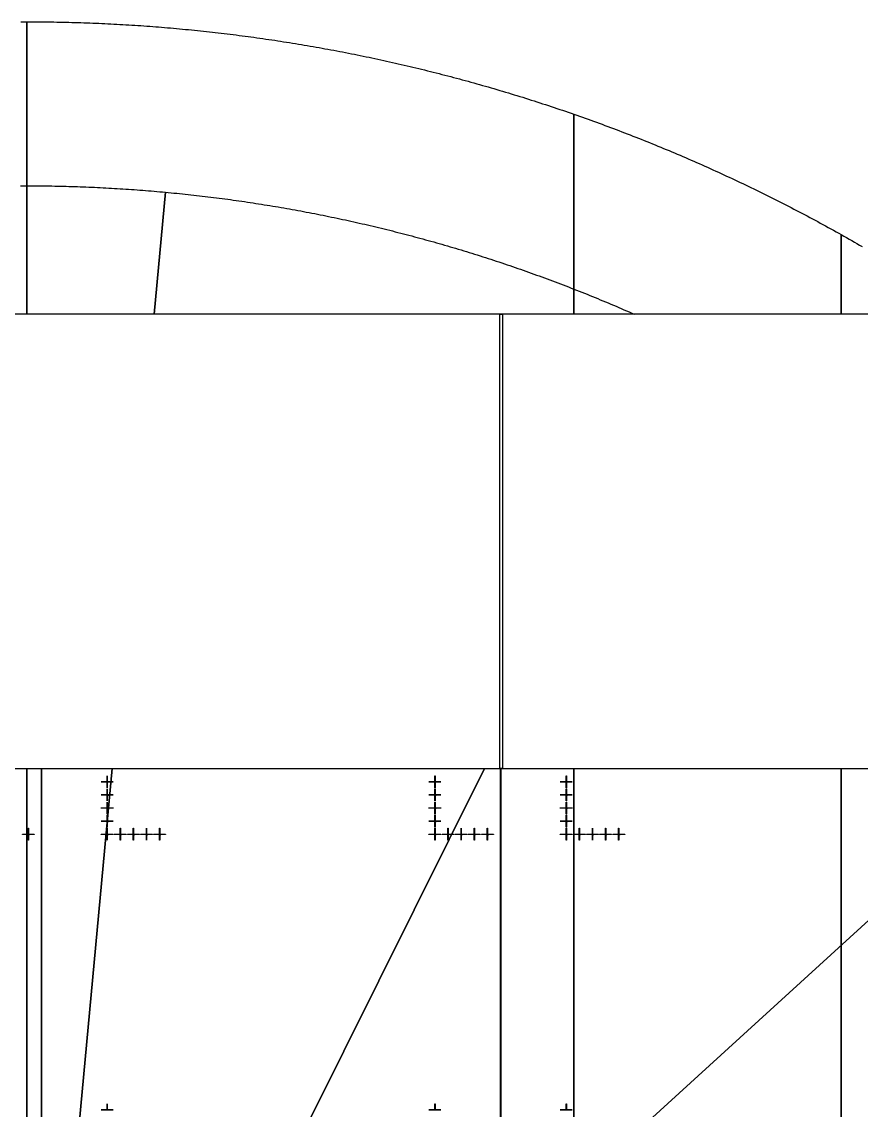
# Model space of a CAD drawing. Extents: x -25400 to 25400, y -24113 to 25400.
# Drawn here: x -80 to 12726, y 8810 to 25400 of the extents above; entities that cross this region are included whole.
import ezdxf

# ---------------------------------------------------------------- set-up
doc = ezdxf.new("R2010")
doc.units = 0
for name, color, linetype in [('L0D0', 2, 'CONTINUOUS'), ('L1D0', 3, 'CONTINUOUS'), ('L3D0', 4, 'CONTINUOUS')]:
    doc.layers.add(name, color=color, linetype=linetype)

msp = doc.modelspace()

# ---------------------------------------------------------------- linework, layer by layer
at = {"layer": 'L0D0'}
for points in [[(-91.405, 25399.836), (-45.702, 25399.959), (0, 25400), (0, 20943), (-8299.673, 20943)], [(-97.659, 22899.792), (-54.255, 22899.936), (-10.851, 22899.997), (32.553, 22899.977), (75.957, 22899.874), (119.361, 22899.689), (162.764, 22899.422), (206.167, 22899.072), (249.569, 22898.64), (292.97, 22898.126), (336.371, 22897.529), (379.769, 22896.851), (423.167, 22896.09), (466.563, 22895.247), (509.957, 22894.321), (553.35, 22893.314), (596.74, 22892.224), (640.129, 22891.051), (683.515, 22889.797), (726.898, 22888.46), (770.279, 22887.042), (813.658, 22885.54), (857.033, 22883.957), (900.405, 22882.292), (943.774, 22880.544), (987.14, 22878.714), (1030.502, 22876.802), (1073.86, 22874.808), (1117.215, 22872.731), (1160.565, 22870.573), (1203.911, 22868.332), (1247.253, 22866.009), (1290.591, 22863.604), (1333.924, 22861.116), (1377.252, 22858.547), (1420.575, 22855.896), (1463.893, 22853.162), (1507.206, 22850.346), (1550.513, 22847.449), (1593.815, 22844.469), (1637.111, 22841.407), (1680.401, 22838.263), (1723.685, 22835.037), (1766.963, 22831.729), (1810.235, 22828.339), (1853.5, 22824.867), (1896.759, 22821.313), (1940.01, 22817.676), (1983.255, 22813.958), (2026.492, 22810.158), (2069.723, 22806.277), (2112.945, 22802.313), (1940.654, 20943), (-5958.797, 20943)], [(14229.5, 20943), (12421.944, 20943), (12421.944, 22155.255), (12461.788, 22132.868), (12501.591, 22110.41), (12541.355, 22087.88), (12581.077, 22065.278), (12620.759, 22042.605), (12660.4, 22019.861), (12700, 21997.045), (12739.559, 21974.158)], [(14229.5, 12971.903), (0, 0), (6980.558, 14018.85), (7213, 14018.85), (7213, 14016), (14229.5, 14016)], [(8342.854, -23990.765), (8342.854, 14016), (12421.944, 14016), (12421.944, -22155.255)], [(12421.944, -22155.255), (12421.944, 14016), (14229.5, 14016)]]:
    msp.add_lwpolyline(points, dxfattribs=at)
for points in [[(0, 20943), (0, 25400), (45.702, 25399.959), (91.405, 25399.836), (137.107, 25399.63), (182.808, 25399.342), (228.509, 25398.972), (274.209, 25398.52), (319.909, 25397.985), (365.607, 25397.369), (411.304, 25396.67), (457, 25395.888), (502.694, 25395.025), (548.387, 25394.079), (594.077, 25393.052), (639.766, 25391.942), (685.453, 25390.749), (731.138, 25389.475), (776.82, 25388.118), (822.5, 25386.679), (868.177, 25385.158), (913.851, 25383.555), (959.523, 25381.87), (1005.191, 25380.102), (1050.856, 25378.253), (1096.518, 25376.321), (1142.176, 25374.307), (1187.83, 25372.21), (1233.48, 25370.032), (1279.127, 25367.772), (1324.769, 25365.429), (1370.407, 25363.004), (1416.041, 25360.497), (1461.67, 25357.908), (1507.294, 25355.237), (1552.914, 25352.484), (1598.528, 25349.649), (1644.137, 25346.732), (1689.741, 25343.732), (1735.34, 25340.651), (1780.933, 25337.488), (1826.52, 25334.242), (1872.101, 25330.915), (1917.676, 25327.505), (1963.245, 25324.014), (2008.807, 25320.44), (2054.363, 25316.785), (2099.913, 25313.047), (2145.455, 25309.228), (2190.991, 25305.327), (2236.519, 25301.343), (2282.041, 25297.278), (2327.554, 25293.131), (2373.061, 25288.902), (2418.559, 25284.592), (2464.05, 25280.199), (2509.533, 25275.724), (2555.008, 25271.168), (2600.474, 25266.53), (2645.932, 25261.81), (2691.382, 25257.008), (2736.823, 25252.125), (2782.255, 25247.159), (2827.677, 25242.112), (2873.091, 25236.984), (2918.496, 25231.773), (2963.891, 25226.481), (3009.276, 25221.107), (3054.652, 25215.652), (3100.017, 25210.115), (3145.373, 25204.496), (3190.719, 25198.796), (3236.054, 25193.014), (3281.379, 25187.151), (3326.693, 25181.206), (3371.996, 25175.179), (3417.289, 25169.071), (3462.57, 25162.882), (3507.84, 25156.611), (3553.099, 25150.258), (3598.346, 25143.824), (3643.582, 25137.309), (3688.806, 25130.713), (3734.018, 25124.035), (3779.217, 25117.275), (3824.405, 25110.435), (3869.58, 25103.513), (3914.743, 25096.509), (3959.893, 25089.425), (4005.03, 25082.259), (4050.154, 25075.012), (4095.265, 25067.684), (4140.363, 25060.275), (4185.448, 25052.785), (4230.519, 25045.213), (4275.576, 25037.561), (4320.619, 25029.827), (4365.648, 25022.013), (4410.664, 25014.117), (4455.665, 25006.14), (4500.651, 24998.083), (4545.623, 24989.944), (4590.58, 24981.725), (4635.523, 24973.424), (4680.45, 24965.043), (4725.362, 24956.581), (4770.259, 24948.039), (4815.141, 24939.415), (4860.007, 24930.711), (4904.857, 24921.926), (4949.691, 24913.06), (4994.509, 24904.114), (5039.311, 24895.087), (5084.097, 24885.979), (5128.866, 24876.791), (5173.619, 24867.522), (5218.355, 24858.173), (5263.074, 24848.743), (5307.776, 24839.233), (5352.461, 24829.643), (5397.128, 24819.972), (5441.778, 24810.221), (5486.411, 24800.389), (5531.026, 24790.477), (5575.622, 24780.485), (5620.201, 24770.413), (5664.761, 24760.26), (5709.304, 24750.027), (5753.827, 24739.714), (5798.332, 24729.322), (5842.819, 24718.849), (5887.286, 24708.295), (5931.734, 24697.662), (5976.163, 24686.949), (6020.573, 24676.157), (6064.963, 24665.284), (6109.334, 24654.331), (6153.685, 24643.299), (6198.016, 24632.186), (6242.326, 24620.994), (6286.617, 24609.723), (6330.887, 24598.371), (6375.137, 24586.94), (6419.366, 24575.43), (6463.575, 24563.839), (6507.762, 24552.17), (6551.929, 24540.42), (6596.074, 24528.592), (6640.197, 24516.684), (6684.3, 24504.696), (6728.38, 24492.629), (6772.439, 24480.483), (6816.476, 24468.258), (6860.491, 24455.953), (6904.484, 24443.57), (6948.454, 24431.107), (6992.402, 24418.565), (7036.327, 24405.944), (7080.23, 24393.244), (7124.109, 24380.465), (7167.965, 24367.607), (7211.799, 24354.67), (7255.609, 24341.655), (7299.395, 24328.56), (7343.158, 24315.387), (7386.897, 24302.135), (7430.612, 24288.804), (7474.303, 24275.395), (7517.97, 24261.907), (7561.612, 24248.341), (7605.23, 24234.696), (7648.823, 24220.972), (7692.392, 24207.171), (7735.936, 24193.29), (7779.454, 24179.332), (7822.948, 24165.295), (7866.416, 24151.18), (7909.859, 24136.987), (7953.276, 24122.716), (7996.667, 24108.366), (8040.032, 24093.939), (8083.372, 24079.433), (8126.685, 24064.85), (8169.972, 24050.188), (8213.232, 24035.449), (8256.466, 24020.632), (8299.673, 24005.737), (8342.854, 23990.765), (8342.854, 20943)], [(8342.854, 20943), (8342.854, 23990.765), (8386.007, 23975.715), (8429.133, 23960.587), (8472.232, 23945.381), (8515.303, 23930.098), (8558.347, 23914.738), (8601.363, 23899.3), (8644.351, 23883.785), (8687.312, 23868.193), (8730.244, 23852.523), (8773.148, 23836.776), (8816.023, 23820.952), (8858.87, 23805.05), (8901.688, 23789.072), (8944.478, 23773.017), (8987.238, 23756.884), (9029.97, 23740.675), (9072.672, 23724.389), (9115.345, 23708.026), (9157.988, 23691.586), (9200.602, 23675.07), (9243.185, 23658.477), (9285.739, 23641.807), (9328.263, 23625.061), (9370.757, 23608.238), (9413.22, 23591.339), (9455.653, 23574.364), (9498.055, 23557.312), (9540.427, 23540.184), (9582.767, 23522.98), (9625.077, 23505.699), (9667.355, 23488.343), (9709.602, 23470.91), (9751.818, 23453.402), (9794.002, 23435.817), (9836.154, 23418.157), (9878.275, 23400.421), (9920.364, 23382.609), (9962.42, 23364.721), (10004.444, 23346.758), (10046.436, 23328.719), (10088.395, 23310.604), (10130.322, 23292.415), (10172.216, 23274.149), (10214.077, 23255.809), (10255.904, 23237.393), (10297.699, 23218.902), (10339.46, 23200.335), (10381.188, 23181.694), (10422.882, 23162.977), (10464.543, 23144.186), (10506.169, 23125.32), (10547.762, 23106.378), (10589.32, 23087.362), (10630.844, 23068.271), (10672.334, 23049.106), (10713.789, 23029.866), (10755.21, 23010.551), (10796.595, 22991.162), (10837.946, 22971.698), (10879.262, 22952.16), (10920.542, 22932.548), (10961.787, 22912.862), (11002.997, 22893.101), (11044.171, 22873.266), (11085.309, 22853.357), (11126.411, 22833.374), (11167.477, 22813.317), (11208.507, 22793.187), (11249.501, 22772.982), (11290.459, 22752.704), (11331.379, 22732.352), (11372.264, 22711.927), (11413.111, 22691.428), (11453.921, 22670.855), (11494.695, 22650.21), (11535.431, 22629.491), (11576.129, 22608.698), (11616.791, 22587.832), (11657.414, 22566.894), (11698, 22545.882), (11738.548, 22524.797), (11779.058, 22503.639), (11819.53, 22482.409), (11859.964, 22461.105), (11900.359, 22439.729), (11940.716, 22418.281), (11981.034, 22396.759), (12021.313, 22375.166), (12061.553, 22353.499), (12101.755, 22331.761), (12141.917, 22309.95), (12182.04, 22288.067), (12222.123, 22266.111), (12262.167, 22244.084), (12302.171, 22221.984), (12342.135, 22199.813), (12382.059, 22177.57), (12421.944, 22155.255), (12421.944, 20943)], [(1940.654, 20943), (2112.945, 22802.313), (2156.161, 22798.267), (2199.368, 22794.139), (2242.568, 22789.93), (2285.759, 22785.638), (2328.943, 22781.265), (2372.118, 22776.81), (2415.284, 22772.273), (2458.442, 22767.654), (2501.591, 22762.953), (2544.731, 22758.171), (2587.861, 22753.307), (2630.983, 22748.361), (2674.095, 22743.333), (2717.197, 22738.224), (2760.29, 22733.033), (2803.373, 22727.761), (2846.445, 22722.406), (2889.508, 22716.97), (2932.56, 22711.453), (2975.602, 22705.854), (3018.632, 22700.173), (3061.652, 22694.411), (3104.661, 22688.567), (3147.659, 22682.642), (3190.646, 22676.635), (3233.621, 22670.547), (3276.584, 22664.377), (3319.536, 22658.126), (3362.476, 22651.794), (3405.404, 22645.38), (3448.319, 22638.885), (3491.222, 22632.308), (3534.113, 22625.65), (3576.99, 22618.911), (3619.855, 22612.091), (3662.707, 22605.189), (3705.546, 22598.206), (3748.372, 22591.142), (3791.184, 22583.997), (3833.982, 22576.771), (3876.767, 22569.463), (3919.538, 22562.075), (3962.294, 22554.605), (4005.037, 22547.055), (4047.765, 22539.423), (4090.478, 22531.711), (4133.177, 22523.917), (4175.861, 22516.043), (4218.53, 22508.088), (4261.184, 22500.051), (4303.822, 22491.934), (4346.445, 22483.737), (4389.052, 22475.458), (4431.644, 22467.099), (4474.22, 22458.659), (4516.779, 22450.138), (4559.323, 22441.537), (4601.85, 22432.855), (4644.36, 22424.092), (4686.854, 22415.249), (4729.331, 22406.326), (4771.791, 22397.321), (4814.234, 22388.237), (4856.66, 22379.072), (4899.068, 22369.826), (4941.458, 22360.501), (4983.831, 22351.095), (5026.186, 22341.608), (5068.522, 22332.042), (5110.841, 22322.395), (5153.141, 22312.668), (5195.423, 22302.86), (5237.686, 22292.973), (5279.93, 22283.006), (5322.156, 22272.958), (5364.362, 22262.831), (5406.549, 22252.623), (5448.716, 22242.336), (5490.864, 22231.968), (5532.992, 22221.521), (5575.1, 22210.994), (5617.188, 22200.387), (5659.257, 22189.701), (5701.304, 22178.934), (5743.332, 22168.088), (5785.338, 22157.163), (5827.324, 22146.158), (5869.289, 22135.073), (5911.233, 22123.909), (5953.155, 22112.665), (5995.056, 22101.342), (6036.936, 22089.939), (6078.794, 22078.457), (6120.63, 22066.896), (6162.444, 22055.255), (6204.236, 22043.535), (6246.006, 22031.736), (6287.753, 22019.858), (6329.478, 22007.901), (6371.18, 21995.865), (6412.859, 21983.749), (6454.515, 21971.555), (6496.148, 21959.282), (6537.757, 21946.93), (6579.343, 21934.499), (6620.906, 21921.989), (6662.444, 21909.401), (6703.959, 21896.733), (6745.45, 21883.988), (6786.916, 21871.163), (6828.358, 21858.26), (6869.775, 21845.278), (6911.168, 21832.218), (6952.536, 21819.08), (6993.879, 21805.863), (7035.197, 21792.568), (7076.489, 21779.194), (7117.756, 21765.742), (7158.998, 21752.213), (7200.214, 21738.604), (7241.404, 21724.918), (7282.568, 21711.154), (7323.705, 21697.312), (7364.817, 21683.392), (7405.902, 21669.394), (7446.96, 21655.318), (7487.992, 21641.164), (7528.997, 21626.932), (7569.974, 21612.623), (7610.925, 21598.237), (7651.848, 21583.772), (7692.744, 21569.23), (7733.612, 21554.611), (7774.452, 21539.914), (7815.264, 21525.14), (7856.049, 21510.288), (7896.805, 21495.359), (7937.532, 21480.353), (7978.232, 21465.27), (8018.902, 21450.11), (8059.544, 21434.872), (8100.156, 21419.558), (8140.74, 21404.167), (8181.294, 21388.698), (8221.819, 21373.153), (8262.315, 21357.532), (8302.781, 21341.833), (8343.217, 21326.058), (8383.623, 21310.206), (8423.998, 21294.277), (8464.344, 21278.272), (8504.659, 21262.191), (8544.944, 21246.033), (8585.198, 21229.799), (8625.421, 21213.489), (8665.613, 21197.102), (8705.774, 21180.64), (8745.904, 21164.101), (8786.002, 21147.486), (8826.069, 21130.795), (8866.104, 21114.029), (8906.107, 21097.186), (8946.078, 21080.268), (8986.017, 21063.274), (9025.924, 21046.204), (9065.798, 21029.059), (9105.64, 21011.838), (9145.449, 20994.541), (9185.225, 20977.169), (9224.968, 20959.722), (9262.865, 20943)], [(7213, 14018.85), (7213, 20943), (7254, 20943), (7254, 14018.85)], [(-7983.296, -24112.788), (-7996.667, -24108.366), (-8040.032, -24093.939), (-8083.372, -24079.433), (-8126.685, -24064.85), (-8169.972, -24050.188), (-8213.232, -24035.449), (-8256.466, -24020.632), (-8299.673, -24005.737), (-8299.673, 14018.85), (0, 14018.85), (0, 0), (-4251.735, -24112.788)], [(0, 0), (-3988.706, 14018.85), (1299.037, 14018.85)], [(4251.735, -24112.788), (0, 0), (0, 14018.85), (7213, 14018.85), (7213, 14016), (8342.854, 14016), (8342.854, -23990.765), (8299.673, -24005.737), (8256.466, -24020.632), (8213.232, -24035.449), (8169.972, -24050.188), (8126.685, -24064.85), (8083.372, -24079.433), (8040.032, -24093.939), (7996.667, -24108.366), (7983.296, -24112.788)], [(0, 0), (1299.037, 14018.85), (6980.558, 14018.85)], [(0, 0), (14229.5, 12971.903), (14229.5, 7078), (18270.424, 7078)]]:
    msp.add_lwpolyline(points, close=True, dxfattribs=at)
at = {"layer": 'L1D0'}
for points in [[(1132.5, 13814.6), (1132.5, 13817.1), (1215.5, 13817.1), (1215.5, 13814.6)], [(1223.3, 13810.85), (1223.3, 13815.65), (1218.5, 13815.65), (1218.5, 13816.05), (1223.3, 13816.05), (1223.3, 13820.85), (1223.7, 13820.85), (1223.7, 13816.05), (1228.5, 13816.05), (1228.5, 13815.65), (1223.7, 13815.65), (1223.7, 13810.85)], [(1222.25, 13823.85), (1222.25, 13906.85), (1224.75, 13906.85), (1224.75, 13823.85)], [(1222.25, 13724.85), (1222.25, 13807.85), (1224.75, 13807.85), (1224.75, 13724.85)], [(1229.5, 13805.294), (1229.5, 13808.85), (1233.944, 13808.85), (1233.944, 13807.961), (1230.389, 13807.961), (1230.389, 13806.183), (1233.056, 13806.183), (1233.056, 13805.294)], [(1229.5, 13802.628), (1229.5, 13803.517), (1233.056, 13803.517), (1233.056, 13802.628)], [(1231.5, 13814.6), (1231.5, 13817.1), (1314.5, 13817.1), (1314.5, 13814.6)], [(1233.056, 13803.517), (1233.056, 13805.294), (1233.944, 13805.294), (1233.944, 13803.517)], [(6132.5, 13814.6), (6132.5, 13817.1), (6215.5, 13817.1), (6215.5, 13814.6)], [(6223.3, 13810.85), (6223.3, 13815.65), (6218.5, 13815.65), (6218.5, 13816.05), (6223.3, 13816.05), (6223.3, 13820.85), (6223.7, 13820.85), (6223.7, 13816.05), (6228.5, 13816.05), (6228.5, 13815.65), (6223.7, 13815.65), (6223.7, 13810.85)], [(6222.25, 13823.85), (6222.25, 13906.85), (6224.75, 13906.85), (6224.75, 13823.85)], [(6222.25, 13724.85), (6222.25, 13807.85), (6224.75, 13807.85), (6224.75, 13724.85)], [(6229.5, 13805.294), (6229.5, 13808.85), (6233.944, 13808.85), (6233.944, 13807.961), (6230.389, 13807.961), (6230.389, 13806.183), (6233.056, 13806.183), (6233.056, 13805.294)], [(6229.5, 13802.628), (6229.5, 13803.517), (6233.056, 13803.517), (6233.056, 13802.628)], [(6231.5, 13814.6), (6231.5, 13817.1), (6314.5, 13817.1), (6314.5, 13814.6)], [(6233.056, 13803.517), (6233.056, 13805.294), (6233.944, 13805.294), (6233.944, 13803.517)], [(8135.5, 13814.6), (8135.5, 13817.1), (8218.5, 13817.1), (8218.5, 13814.6)], [(8226.3, 13810.85), (8226.3, 13815.65), (8221.5, 13815.65), (8221.5, 13816.05), (8226.3, 13816.05), (8226.3, 13820.85), (8226.7, 13820.85), (8226.7, 13816.05), (8231.5, 13816.05), (8231.5, 13815.65), (8226.7, 13815.65), (8226.7, 13810.85)], [(8225.25, 13823.85), (8225.25, 13906.85), (8227.75, 13906.85), (8227.75, 13823.85)], [(8225.25, 13724.85), (8225.25, 13807.85), (8227.75, 13807.85), (8227.75, 13724.85)], [(8232.5, 13805.294), (8232.5, 13808.85), (8236.944, 13808.85), (8236.944, 13807.961), (8233.389, 13807.961), (8233.389, 13806.183), (8236.056, 13806.183), (8236.056, 13805.294)], [(8232.5, 13802.628), (8232.5, 13803.517), (8236.056, 13803.517), (8236.056, 13802.628)], [(8234.5, 13814.6), (8234.5, 13817.1), (8317.5, 13817.1), (8317.5, 13814.6)], [(8236.056, 13803.517), (8236.056, 13805.294), (8236.944, 13805.294), (8236.944, 13803.517)], [(1132.5, 13614.6), (1132.5, 13617.1), (1215.5, 13617.1), (1215.5, 13614.6)], [(1223.3, 13610.85), (1223.3, 13615.65), (1218.5, 13615.65), (1218.5, 13616.05), (1223.3, 13616.05), (1223.3, 13620.85), (1223.7, 13620.85), (1223.7, 13616.05), (1228.5, 13616.05), (1228.5, 13615.65), (1223.7, 13615.65), (1223.7, 13610.85)], [(1222.25, 13623.85), (1222.25, 13706.85), (1224.75, 13706.85), (1224.75, 13623.85)], [(1222.25, 13524.85), (1222.25, 13607.85), (1224.75, 13607.85), (1224.75, 13524.85)], [(1232.167, 13602.628), (1232.167, 13604.406), (1229.5, 13604.406), (1229.5, 13606.183), (1230.389, 13606.183), (1230.389, 13605.294), (1232.167, 13605.294), (1232.167, 13607.961), (1231.278, 13607.961), (1231.278, 13608.85), (1233.056, 13608.85), (1233.056, 13605.294), (1233.944, 13605.294), (1233.944, 13604.406), (1233.056, 13604.406), (1233.056, 13602.628)], [(1230.389, 13606.183), (1230.389, 13607.961), (1231.278, 13607.961), (1231.278, 13606.183)], [(1231.5, 13614.6), (1231.5, 13617.1), (1314.5, 13617.1), (1314.5, 13614.6)], [(6132.5, 13614.6), (6132.5, 13617.1), (6215.5, 13617.1), (6215.5, 13614.6)], [(6223.3, 13610.85), (6223.3, 13615.65), (6218.5, 13615.65), (6218.5, 13616.05), (6223.3, 13616.05), (6223.3, 13620.85), (6223.7, 13620.85), (6223.7, 13616.05), (6228.5, 13616.05), (6228.5, 13615.65), (6223.7, 13615.65), (6223.7, 13610.85)], [(6222.25, 13623.85), (6222.25, 13706.85), (6224.75, 13706.85), (6224.75, 13623.85)], [(6222.25, 13524.85), (6222.25, 13607.85), (6224.75, 13607.85), (6224.75, 13524.85)], [(6232.167, 13602.628), (6232.167, 13604.406), (6229.5, 13604.406), (6229.5, 13606.183), (6230.389, 13606.183), (6230.389, 13605.294), (6232.167, 13605.294), (6232.167, 13607.961), (6231.278, 13607.961), (6231.278, 13608.85), (6233.056, 13608.85), (6233.056, 13605.294), (6233.944, 13605.294), (6233.944, 13604.406), (6233.056, 13604.406), (6233.056, 13602.628)], [(6230.389, 13606.183), (6230.389, 13607.961), (6231.278, 13607.961), (6231.278, 13606.183)], [(6231.5, 13614.6), (6231.5, 13617.1), (6314.5, 13617.1), (6314.5, 13614.6)], [(8135.5, 13614.6), (8135.5, 13617.1), (8218.5, 13617.1), (8218.5, 13614.6)], [(8226.3, 13610.85), (8226.3, 13615.65), (8221.5, 13615.65), (8221.5, 13616.05), (8226.3, 13616.05), (8226.3, 13620.85), (8226.7, 13620.85), (8226.7, 13616.05), (8231.5, 13616.05), (8231.5, 13615.65), (8226.7, 13615.65), (8226.7, 13610.85)], [(8225.25, 13623.85), (8225.25, 13706.85), (8227.75, 13706.85), (8227.75, 13623.85)], [(8225.25, 13524.85), (8225.25, 13607.85), (8227.75, 13607.85), (8227.75, 13524.85)], [(8235.167, 13602.628), (8235.167, 13604.406), (8232.5, 13604.406), (8232.5, 13606.183), (8233.389, 13606.183), (8233.389, 13605.294), (8235.167, 13605.294), (8235.167, 13607.961), (8234.278, 13607.961), (8234.278, 13608.85), (8236.056, 13608.85), (8236.056, 13605.294), (8236.944, 13605.294), (8236.944, 13604.406), (8236.056, 13604.406), (8236.056, 13602.628)], [(8233.389, 13606.183), (8233.389, 13607.961), (8234.278, 13607.961), (8234.278, 13606.183)], [(8234.5, 13614.6), (8234.5, 13617.1), (8317.5, 13617.1), (8317.5, 13614.6)], [(1222.25, 13423.85), (1222.25, 13506.85), (1224.75, 13506.85), (1224.75, 13423.85)], [(6222.25, 13423.85), (6222.25, 13506.85), (6224.75, 13506.85), (6224.75, 13423.85)], [(8225.25, 13423.85), (8225.25, 13506.85), (8227.75, 13506.85), (8227.75, 13423.85)], [(1132.5, 13414.6), (1132.5, 13417.1), (1215.5, 13417.1), (1215.5, 13414.6)], [(1223.3, 13410.85), (1223.3, 13415.65), (1218.5, 13415.65), (1218.5, 13416.05), (1223.3, 13416.05), (1223.3, 13420.85), (1223.7, 13420.85), (1223.7, 13416.05), (1228.5, 13416.05), (1228.5, 13415.65), (1223.7, 13415.65), (1223.7, 13410.85)], [(1222.25, 13324.85), (1222.25, 13407.85), (1224.75, 13407.85), (1224.75, 13324.85)], [(1222.25, 13223.85), (1222.25, 13306.85), (1224.75, 13306.85), (1224.75, 13223.85)], [(1229.5, 13407.961), (1229.5, 13408.85), (1233.056, 13408.85), (1233.056, 13407.961)], [(1229.5, 13402.628), (1229.5, 13403.517), (1233.056, 13403.517), (1233.056, 13402.628)], [(1230.389, 13405.294), (1230.389, 13406.183), (1233.056, 13406.183), (1233.056, 13405.294)], [(1231.5, 13414.6), (1231.5, 13417.1), (1314.5, 13417.1), (1314.5, 13414.6)], [(1233.056, 13406.183), (1233.056, 13407.961), (1233.944, 13407.961), (1233.944, 13406.183)], [(1233.056, 13403.517), (1233.056, 13405.294), (1233.944, 13405.294), (1233.944, 13403.517)], [(6132.5, 13414.6), (6132.5, 13417.1), (6215.5, 13417.1), (6215.5, 13414.6)], [(6223.3, 13410.85), (6223.3, 13415.65), (6218.5, 13415.65), (6218.5, 13416.05), (6223.3, 13416.05), (6223.3, 13420.85), (6223.7, 13420.85), (6223.7, 13416.05), (6228.5, 13416.05), (6228.5, 13415.65), (6223.7, 13415.65), (6223.7, 13410.85)], [(6222.25, 13324.85), (6222.25, 13407.85), (6224.75, 13407.85), (6224.75, 13324.85)], [(6222.25, 13223.85), (6222.25, 13306.85), (6224.75, 13306.85), (6224.75, 13223.85)], [(6229.5, 13407.961), (6229.5, 13408.85), (6233.056, 13408.85), (6233.056, 13407.961)], [(6229.5, 13402.628), (6229.5, 13403.517), (6233.056, 13403.517), (6233.056, 13402.628)], [(6230.389, 13405.294), (6230.389, 13406.183), (6233.056, 13406.183), (6233.056, 13405.294)], [(6231.5, 13414.6), (6231.5, 13417.1), (6314.5, 13417.1), (6314.5, 13414.6)], [(6233.056, 13406.183), (6233.056, 13407.961), (6233.944, 13407.961), (6233.944, 13406.183)], [(6233.056, 13403.517), (6233.056, 13405.294), (6233.944, 13405.294), (6233.944, 13403.517)], [(8135.5, 13414.6), (8135.5, 13417.1), (8218.5, 13417.1), (8218.5, 13414.6)], [(8226.3, 13410.85), (8226.3, 13415.65), (8221.5, 13415.65), (8221.5, 13416.05), (8226.3, 13416.05), (8226.3, 13420.85), (8226.7, 13420.85), (8226.7, 13416.05), (8231.5, 13416.05), (8231.5, 13415.65), (8226.7, 13415.65), (8226.7, 13410.85)], [(8225.25, 13324.85), (8225.25, 13407.85), (8227.75, 13407.85), (8227.75, 13324.85)], [(8225.25, 13223.85), (8225.25, 13306.85), (8227.75, 13306.85), (8227.75, 13223.85)], [(8232.5, 13407.961), (8232.5, 13408.85), (8236.056, 13408.85), (8236.056, 13407.961)], [(8232.5, 13402.628), (8232.5, 13403.517), (8236.056, 13403.517), (8236.056, 13402.628)], [(8233.389, 13405.294), (8233.389, 13406.183), (8236.056, 13406.183), (8236.056, 13405.294)], [(8234.5, 13414.6), (8234.5, 13417.1), (8317.5, 13417.1), (8317.5, 13414.6)], [(8236.056, 13406.183), (8236.056, 13407.961), (8236.944, 13407.961), (8236.944, 13406.183)], [(8236.056, 13403.517), (8236.056, 13405.294), (8236.944, 13405.294), (8236.944, 13403.517)], [(19.25, 13023.85), (19.25, 13106.85), (21.75, 13106.85), (21.75, 13023.85)], [(1132.5, 13214.6), (1132.5, 13217.1), (1215.5, 13217.1), (1215.5, 13214.6)], [(1223.3, 13210.85), (1223.3, 13215.65), (1218.5, 13215.65), (1218.5, 13216.05), (1223.3, 13216.05), (1223.3, 13220.85), (1223.7, 13220.85), (1223.7, 13216.05), (1228.5, 13216.05), (1228.5, 13215.65), (1223.7, 13215.65), (1223.7, 13210.85)], [(1222.25, 13124.85), (1222.25, 13207.85), (1224.75, 13207.85), (1224.75, 13124.85)], [(1222.25, 13023.85), (1222.25, 13106.85), (1224.75, 13106.85), (1224.75, 13023.85)], [(1229.5, 13207.072), (1229.5, 13207.961), (1230.389, 13207.961), (1230.389, 13207.072)], [(1229.5, 13202.628), (1229.5, 13204.406), (1230.389, 13204.406), (1230.389, 13203.517), (1233.944, 13203.517), (1233.944, 13202.628)], [(1230.389, 13207.961), (1230.389, 13208.85), (1233.056, 13208.85), (1233.056, 13207.961)], [(1230.389, 13204.406), (1230.389, 13205.294), (1232.167, 13205.294), (1232.167, 13204.406)], [(1231.5, 13214.6), (1231.5, 13217.1), (1314.5, 13217.1), (1314.5, 13214.6)], [(1232.167, 13205.294), (1232.167, 13206.183), (1233.056, 13206.183), (1233.056, 13205.294)], [(1233.056, 13206.183), (1233.056, 13207.961), (1233.944, 13207.961), (1233.944, 13206.183)], [(1422.25, 13023.85), (1422.25, 13106.85), (1424.75, 13106.85), (1424.75, 13023.85)], [(1622.25, 13023.85), (1622.25, 13106.85), (1624.75, 13106.85), (1624.75, 13023.85)], [(1822.25, 13023.85), (1822.25, 13106.85), (1824.75, 13106.85), (1824.75, 13023.85)], [(2022.25, 13023.85), (2022.25, 13106.85), (2024.75, 13106.85), (2024.75, 13023.85)], [(6132.5, 13214.6), (6132.5, 13217.1), (6215.5, 13217.1), (6215.5, 13214.6)], [(6223.3, 13210.85), (6223.3, 13215.65), (6218.5, 13215.65), (6218.5, 13216.05), (6223.3, 13216.05), (6223.3, 13220.85), (6223.7, 13220.85), (6223.7, 13216.05), (6228.5, 13216.05), (6228.5, 13215.65), (6223.7, 13215.65), (6223.7, 13210.85)], [(6222.25, 13124.85), (6222.25, 13207.85), (6224.75, 13207.85), (6224.75, 13124.85)], [(6222.25, 13023.85), (6222.25, 13106.85), (6224.75, 13106.85), (6224.75, 13023.85)], [(6229.5, 13207.072), (6229.5, 13207.961), (6230.389, 13207.961), (6230.389, 13207.072)], [(6229.5, 13202.628), (6229.5, 13204.406), (6230.389, 13204.406), (6230.389, 13203.517), (6233.944, 13203.517), (6233.944, 13202.628)], [(6230.389, 13207.961), (6230.389, 13208.85), (6233.056, 13208.85), (6233.056, 13207.961)], [(6230.389, 13204.406), (6230.389, 13205.294), (6232.167, 13205.294), (6232.167, 13204.406)], [(6231.5, 13214.6), (6231.5, 13217.1), (6314.5, 13217.1), (6314.5, 13214.6)], [(6232.167, 13205.294), (6232.167, 13206.183), (6233.056, 13206.183), (6233.056, 13205.294)], [(6233.056, 13206.183), (6233.056, 13207.961), (6233.944, 13207.961), (6233.944, 13206.183)], [(6422.25, 13023.85), (6422.25, 13106.85), (6424.75, 13106.85), (6424.75, 13023.85)], [(6622.25, 13023.85), (6622.25, 13106.85), (6624.75, 13106.85), (6624.75, 13023.85)], [(6822.25, 13023.85), (6822.25, 13106.85), (6824.75, 13106.85), (6824.75, 13023.85)], [(7022.25, 13023.85), (7022.25, 13106.85), (7024.75, 13106.85), (7024.75, 13023.85)], [(8135.5, 13214.6), (8135.5, 13217.1), (8218.5, 13217.1), (8218.5, 13214.6)], [(8226.3, 13210.85), (8226.3, 13215.65), (8221.5, 13215.65), (8221.5, 13216.05), (8226.3, 13216.05), (8226.3, 13220.85), (8226.7, 13220.85), (8226.7, 13216.05), (8231.5, 13216.05), (8231.5, 13215.65), (8226.7, 13215.65), (8226.7, 13210.85)], [(8225.25, 13124.85), (8225.25, 13207.85), (8227.75, 13207.85), (8227.75, 13124.85)], [(8225.25, 13023.85), (8225.25, 13106.85), (8227.75, 13106.85), (8227.75, 13023.85)], [(8232.5, 13207.072), (8232.5, 13207.961), (8233.389, 13207.961), (8233.389, 13207.072)], [(8232.5, 13202.628), (8232.5, 13204.406), (8233.389, 13204.406), (8233.389, 13203.517), (8236.944, 13203.517), (8236.944, 13202.628)], [(8233.389, 13207.961), (8233.389, 13208.85), (8236.056, 13208.85), (8236.056, 13207.961)], [(8233.389, 13204.406), (8233.389, 13205.294), (8235.167, 13205.294), (8235.167, 13204.406)], [(8234.5, 13214.6), (8234.5, 13217.1), (8317.5, 13217.1), (8317.5, 13214.6)], [(8235.167, 13205.294), (8235.167, 13206.183), (8236.056, 13206.183), (8236.056, 13205.294)], [(8236.056, 13206.183), (8236.056, 13207.961), (8236.944, 13207.961), (8236.944, 13206.183)], [(8425.25, 13023.85), (8425.25, 13106.85), (8427.75, 13106.85), (8427.75, 13023.85)], [(8625.25, 13023.85), (8625.25, 13106.85), (8627.75, 13106.85), (8627.75, 13023.85)], [(8825.25, 13023.85), (8825.25, 13106.85), (8827.75, 13106.85), (8827.75, 13023.85)], [(9025.25, 13023.85), (9025.25, 13106.85), (9027.75, 13106.85), (9027.75, 13023.85)], [(-70.5, 13014.6), (-70.5, 13017.1), (12.5, 13017.1), (12.5, 13014.6)], [(20.3, 13010.85), (20.3, 13015.65), (15.5, 13015.65), (15.5, 13016.05), (20.3, 13016.05), (20.3, 13020.85), (20.7, 13020.85), (20.7, 13016.05), (25.5, 13016.05), (25.5, 13015.65), (20.7, 13015.65), (20.7, 13010.85)], [(19.25, 12924.85), (19.25, 13007.85), (21.75, 13007.85), (21.75, 12924.85)], [(26.5, 13005.294), (26.5, 13008.85), (30.944, 13008.85), (30.944, 13007.961), (27.389, 13007.961), (27.389, 13006.183), (30.056, 13006.183), (30.056, 13005.294)], [(26.5, 13002.628), (26.5, 13003.517), (30.056, 13003.517), (30.056, 13002.628)], [(28.5, 13014.6), (28.5, 13017.1), (111.5, 13017.1), (111.5, 13014.6)], [(30.056, 13003.517), (30.056, 13005.294), (30.944, 13005.294), (30.944, 13003.517)], [(1132.5, 13014.6), (1132.5, 13017.1), (1215.5, 13017.1), (1215.5, 13014.6)], [(1223.3, 13010.85), (1223.3, 13015.65), (1218.5, 13015.65), (1218.5, 13016.05), (1223.3, 13016.05), (1223.3, 13020.85), (1223.7, 13020.85), (1223.7, 13016.05), (1228.5, 13016.05), (1228.5, 13015.65), (1223.7, 13015.65), (1223.7, 13010.85)], [(1222.25, 12924.85), (1222.25, 13007.85), (1224.75, 13007.85), (1224.75, 12924.85)], [(1230.389, 13002.628), (1230.389, 13003.517), (1231.278, 13003.517), (1231.278, 13007.072), (1230.389, 13007.072), (1230.389, 13007.961), (1231.278, 13007.961), (1231.278, 13008.85), (1232.167, 13008.85), (1232.167, 13003.517), (1233.056, 13003.517), (1233.056, 13002.628)], [(1231.5, 13014.6), (1231.5, 13017.1), (1314.5, 13017.1), (1314.5, 13014.6)], [(1332.5, 13014.6), (1332.5, 13017.1), (1415.5, 13017.1), (1415.5, 13014.6)], [(1423.3, 13010.85), (1423.3, 13015.65), (1418.5, 13015.65), (1418.5, 13016.05), (1423.3, 13016.05), (1423.3, 13020.85), (1423.7, 13020.85), (1423.7, 13016.05), (1428.5, 13016.05), (1428.5, 13015.65), (1423.7, 13015.65), (1423.7, 13010.85)], [(1422.25, 12924.85), (1422.25, 13007.85), (1424.75, 13007.85), (1424.75, 12924.85)], [(1429.5, 13007.072), (1429.5, 13007.961), (1430.389, 13007.961), (1430.389, 13007.072)], [(1429.5, 13002.628), (1429.5, 13004.406), (1430.389, 13004.406), (1430.389, 13003.517), (1433.944, 13003.517), (1433.944, 13002.628)], [(1430.389, 13007.961), (1430.389, 13008.85), (1433.056, 13008.85), (1433.056, 13007.961)], [(1430.389, 13004.406), (1430.389, 13005.294), (1432.167, 13005.294), (1432.167, 13004.406)], [(1431.5, 13014.6), (1431.5, 13017.1), (1514.5, 13017.1), (1514.5, 13014.6)], [(1432.167, 13005.294), (1432.167, 13006.183), (1433.056, 13006.183), (1433.056, 13005.294)], [(1433.056, 13006.183), (1433.056, 13007.961), (1433.944, 13007.961), (1433.944, 13006.183)], [(1532.5, 13014.6), (1532.5, 13017.1), (1615.5, 13017.1), (1615.5, 13014.6)], [(1623.3, 13010.85), (1623.3, 13015.65), (1618.5, 13015.65), (1618.5, 13016.05), (1623.3, 13016.05), (1623.3, 13020.85), (1623.7, 13020.85), (1623.7, 13016.05), (1628.5, 13016.05), (1628.5, 13015.65), (1623.7, 13015.65), (1623.7, 13010.85)], [(1622.25, 12924.85), (1622.25, 13007.85), (1624.75, 13007.85), (1624.75, 12924.85)], [(1629.5, 13007.961), (1629.5, 13008.85), (1633.056, 13008.85), (1633.056, 13007.961)], [(1629.5, 13002.628), (1629.5, 13003.517), (1633.056, 13003.517), (1633.056, 13002.628)], [(1630.389, 13005.294), (1630.389, 13006.183), (1633.056, 13006.183), (1633.056, 13005.294)], [(1631.5, 13014.6), (1631.5, 13017.1), (1714.5, 13017.1), (1714.5, 13014.6)], [(1633.056, 13006.183), (1633.056, 13007.961), (1633.944, 13007.961), (1633.944, 13006.183)], [(1633.056, 13003.517), (1633.056, 13005.294), (1633.944, 13005.294), (1633.944, 13003.517)], [(1732.5, 13014.6), (1732.5, 13017.1), (1815.5, 13017.1), (1815.5, 13014.6)], [(1823.3, 13010.85), (1823.3, 13015.65), (1818.5, 13015.65), (1818.5, 13016.05), (1823.3, 13016.05), (1823.3, 13020.85), (1823.7, 13020.85), (1823.7, 13016.05), (1828.5, 13016.05), (1828.5, 13015.65), (1823.7, 13015.65), (1823.7, 13010.85)], [(1822.25, 12924.85), (1822.25, 13007.85), (1824.75, 13007.85), (1824.75, 12924.85)], [(1832.167, 13002.628), (1832.167, 13004.406), (1829.5, 13004.406), (1829.5, 13006.183), (1830.389, 13006.183), (1830.389, 13005.294), (1832.167, 13005.294), (1832.167, 13007.961), (1831.278, 13007.961), (1831.278, 13008.85), (1833.056, 13008.85), (1833.056, 13005.294), (1833.944, 13005.294), (1833.944, 13004.406), (1833.056, 13004.406), (1833.056, 13002.628)], [(1830.389, 13006.183), (1830.389, 13007.961), (1831.278, 13007.961), (1831.278, 13006.183)], [(1831.5, 13014.6), (1831.5, 13017.1), (1914.5, 13017.1), (1914.5, 13014.6)], [(1932.5, 13014.6), (1932.5, 13017.1), (2015.5, 13017.1), (2015.5, 13014.6)], [(2023.3, 13010.85), (2023.3, 13015.65), (2018.5, 13015.65), (2018.5, 13016.05), (2023.3, 13016.05), (2023.3, 13020.85), (2023.7, 13020.85), (2023.7, 13016.05), (2028.5, 13016.05), (2028.5, 13015.65), (2023.7, 13015.65), (2023.7, 13010.85)], [(2022.25, 12924.85), (2022.25, 13007.85), (2024.75, 13007.85), (2024.75, 12924.85)], [(2029.5, 13005.294), (2029.5, 13008.85), (2033.944, 13008.85), (2033.944, 13007.961), (2030.389, 13007.961), (2030.389, 13006.183), (2033.056, 13006.183), (2033.056, 13005.294)], [(2029.5, 13002.628), (2029.5, 13003.517), (2033.056, 13003.517), (2033.056, 13002.628)], [(2031.5, 13014.6), (2031.5, 13017.1), (2114.5, 13017.1), (2114.5, 13014.6)], [(2033.056, 13003.517), (2033.056, 13005.294), (2033.944, 13005.294), (2033.944, 13003.517)], [(6132.5, 13014.6), (6132.5, 13017.1), (6215.5, 13017.1), (6215.5, 13014.6)], [(6223.3, 13010.85), (6223.3, 13015.65), (6218.5, 13015.65), (6218.5, 13016.05), (6223.3, 13016.05), (6223.3, 13020.85), (6223.7, 13020.85), (6223.7, 13016.05), (6228.5, 13016.05), (6228.5, 13015.65), (6223.7, 13015.65), (6223.7, 13010.85)], [(6222.25, 12924.85), (6222.25, 13007.85), (6224.75, 13007.85), (6224.75, 12924.85)], [(6230.389, 13002.628), (6230.389, 13003.517), (6231.278, 13003.517), (6231.278, 13007.072), (6230.389, 13007.072), (6230.389, 13007.961), (6231.278, 13007.961), (6231.278, 13008.85), (6232.167, 13008.85), (6232.167, 13003.517), (6233.056, 13003.517), (6233.056, 13002.628)], [(6231.5, 13014.6), (6231.5, 13017.1), (6314.5, 13017.1), (6314.5, 13014.6)], [(6332.5, 13014.6), (6332.5, 13017.1), (6415.5, 13017.1), (6415.5, 13014.6)], [(6423.3, 13010.85), (6423.3, 13015.65), (6418.5, 13015.65), (6418.5, 13016.05), (6423.3, 13016.05), (6423.3, 13020.85), (6423.7, 13020.85), (6423.7, 13016.05), (6428.5, 13016.05), (6428.5, 13015.65), (6423.7, 13015.65), (6423.7, 13010.85)], [(6422.25, 12924.85), (6422.25, 13007.85), (6424.75, 13007.85), (6424.75, 12924.85)], [(6429.5, 13007.072), (6429.5, 13007.961), (6430.389, 13007.961), (6430.389, 13007.072)], [(6429.5, 13002.628), (6429.5, 13004.406), (6430.389, 13004.406), (6430.389, 13003.517), (6433.944, 13003.517), (6433.944, 13002.628)], [(6430.389, 13007.961), (6430.389, 13008.85), (6433.056, 13008.85), (6433.056, 13007.961)], [(6430.389, 13004.406), (6430.389, 13005.294), (6432.167, 13005.294), (6432.167, 13004.406)], [(6431.5, 13014.6), (6431.5, 13017.1), (6514.5, 13017.1), (6514.5, 13014.6)], [(6432.167, 13005.294), (6432.167, 13006.183), (6433.056, 13006.183), (6433.056, 13005.294)], [(6433.056, 13006.183), (6433.056, 13007.961), (6433.944, 13007.961), (6433.944, 13006.183)], [(6532.5, 13014.6), (6532.5, 13017.1), (6615.5, 13017.1), (6615.5, 13014.6)], [(6623.3, 13010.85), (6623.3, 13015.65), (6618.5, 13015.65), (6618.5, 13016.05), (6623.3, 13016.05), (6623.3, 13020.85), (6623.7, 13020.85), (6623.7, 13016.05), (6628.5, 13016.05), (6628.5, 13015.65), (6623.7, 13015.65), (6623.7, 13010.85)], [(6622.25, 12924.85), (6622.25, 13007.85), (6624.75, 13007.85), (6624.75, 12924.85)], [(6629.5, 13007.961), (6629.5, 13008.85), (6633.056, 13008.85), (6633.056, 13007.961)], [(6629.5, 13002.628), (6629.5, 13003.517), (6633.056, 13003.517), (6633.056, 13002.628)], [(6630.389, 13005.294), (6630.389, 13006.183), (6633.056, 13006.183), (6633.056, 13005.294)], [(6631.5, 13014.6), (6631.5, 13017.1), (6714.5, 13017.1), (6714.5, 13014.6)], [(6633.056, 13006.183), (6633.056, 13007.961), (6633.944, 13007.961), (6633.944, 13006.183)], [(6633.056, 13003.517), (6633.056, 13005.294), (6633.944, 13005.294), (6633.944, 13003.517)], [(6732.5, 13014.6), (6732.5, 13017.1), (6815.5, 13017.1), (6815.5, 13014.6)], [(6823.3, 13010.85), (6823.3, 13015.65), (6818.5, 13015.65), (6818.5, 13016.05), (6823.3, 13016.05), (6823.3, 13020.85), (6823.7, 13020.85), (6823.7, 13016.05), (6828.5, 13016.05), (6828.5, 13015.65), (6823.7, 13015.65), (6823.7, 13010.85)], [(6822.25, 12924.85), (6822.25, 13007.85), (6824.75, 13007.85), (6824.75, 12924.85)], [(6832.167, 13002.628), (6832.167, 13004.406), (6829.5, 13004.406), (6829.5, 13006.183), (6830.389, 13006.183), (6830.389, 13005.294), (6832.167, 13005.294), (6832.167, 13007.961), (6831.278, 13007.961), (6831.278, 13008.85), (6833.056, 13008.85), (6833.056, 13005.294), (6833.944, 13005.294), (6833.944, 13004.406), (6833.056, 13004.406), (6833.056, 13002.628)], [(6830.389, 13006.183), (6830.389, 13007.961), (6831.278, 13007.961), (6831.278, 13006.183)], [(6831.5, 13014.6), (6831.5, 13017.1), (6914.5, 13017.1), (6914.5, 13014.6)], [(6932.5, 13014.6), (6932.5, 13017.1), (7015.5, 13017.1), (7015.5, 13014.6)], [(7023.3, 13010.85), (7023.3, 13015.65), (7018.5, 13015.65), (7018.5, 13016.05), (7023.3, 13016.05), (7023.3, 13020.85), (7023.7, 13020.85), (7023.7, 13016.05), (7028.5, 13016.05), (7028.5, 13015.65), (7023.7, 13015.65), (7023.7, 13010.85)], [(7022.25, 12924.85), (7022.25, 13007.85), (7024.75, 13007.85), (7024.75, 12924.85)], [(7029.5, 13005.294), (7029.5, 13008.85), (7033.944, 13008.85), (7033.944, 13007.961), (7030.389, 13007.961), (7030.389, 13006.183), (7033.056, 13006.183), (7033.056, 13005.294)], [(7029.5, 13002.628), (7029.5, 13003.517), (7033.056, 13003.517), (7033.056, 13002.628)], [(7031.5, 13014.6), (7031.5, 13017.1), (7114.5, 13017.1), (7114.5, 13014.6)], [(7033.056, 13003.517), (7033.056, 13005.294), (7033.944, 13005.294), (7033.944, 13003.517)], [(8135.5, 13014.6), (8135.5, 13017.1), (8218.5, 13017.1), (8218.5, 13014.6)], [(8226.3, 13010.85), (8226.3, 13015.65), (8221.5, 13015.65), (8221.5, 13016.05), (8226.3, 13016.05), (8226.3, 13020.85), (8226.7, 13020.85), (8226.7, 13016.05), (8231.5, 13016.05), (8231.5, 13015.65), (8226.7, 13015.65), (8226.7, 13010.85)], [(8225.25, 12924.85), (8225.25, 13007.85), (8227.75, 13007.85), (8227.75, 12924.85)], [(8233.389, 13002.628), (8233.389, 13003.517), (8234.278, 13003.517), (8234.278, 13007.072), (8233.389, 13007.072), (8233.389, 13007.961), (8234.278, 13007.961), (8234.278, 13008.85), (8235.167, 13008.85), (8235.167, 13003.517), (8236.056, 13003.517), (8236.056, 13002.628)], [(8234.5, 13014.6), (8234.5, 13017.1), (8317.5, 13017.1), (8317.5, 13014.6)], [(8335.5, 13014.6), (8335.5, 13017.1), (8418.5, 13017.1), (8418.5, 13014.6)], [(8426.3, 13010.85), (8426.3, 13015.65), (8421.5, 13015.65), (8421.5, 13016.05), (8426.3, 13016.05), (8426.3, 13020.85), (8426.7, 13020.85), (8426.7, 13016.05), (8431.5, 13016.05), (8431.5, 13015.65), (8426.7, 13015.65), (8426.7, 13010.85)], [(8425.25, 12924.85), (8425.25, 13007.85), (8427.75, 13007.85), (8427.75, 12924.85)], [(8432.5, 13007.072), (8432.5, 13007.961), (8433.389, 13007.961), (8433.389, 13007.072)], [(8432.5, 13002.628), (8432.5, 13004.406), (8433.389, 13004.406), (8433.389, 13003.517), (8436.944, 13003.517), (8436.944, 13002.628)], [(8433.389, 13007.961), (8433.389, 13008.85), (8436.056, 13008.85), (8436.056, 13007.961)], [(8433.389, 13004.406), (8433.389, 13005.294), (8435.167, 13005.294), (8435.167, 13004.406)], [(8434.5, 13014.6), (8434.5, 13017.1), (8517.5, 13017.1), (8517.5, 13014.6)], [(8435.167, 13005.294), (8435.167, 13006.183), (8436.056, 13006.183), (8436.056, 13005.294)], [(8436.056, 13006.183), (8436.056, 13007.961), (8436.944, 13007.961), (8436.944, 13006.183)], [(8535.5, 13014.6), (8535.5, 13017.1), (8618.5, 13017.1), (8618.5, 13014.6)], [(8626.3, 13010.85), (8626.3, 13015.65), (8621.5, 13015.65), (8621.5, 13016.05), (8626.3, 13016.05), (8626.3, 13020.85), (8626.7, 13020.85), (8626.7, 13016.05), (8631.5, 13016.05), (8631.5, 13015.65), (8626.7, 13015.65), (8626.7, 13010.85)], [(8625.25, 12924.85), (8625.25, 13007.85), (8627.75, 13007.85), (8627.75, 12924.85)], [(8632.5, 13007.961), (8632.5, 13008.85), (8636.056, 13008.85), (8636.056, 13007.961)], [(8632.5, 13002.628), (8632.5, 13003.517), (8636.056, 13003.517), (8636.056, 13002.628)], [(8633.389, 13005.294), (8633.389, 13006.183), (8636.056, 13006.183), (8636.056, 13005.294)], [(8634.5, 13014.6), (8634.5, 13017.1), (8717.5, 13017.1), (8717.5, 13014.6)], [(8636.056, 13006.183), (8636.056, 13007.961), (8636.944, 13007.961), (8636.944, 13006.183)], [(8636.056, 13003.517), (8636.056, 13005.294), (8636.944, 13005.294), (8636.944, 13003.517)], [(8735.5, 13014.6), (8735.5, 13017.1), (8818.5, 13017.1), (8818.5, 13014.6)], [(8826.3, 13010.85), (8826.3, 13015.65), (8821.5, 13015.65), (8821.5, 13016.05), (8826.3, 13016.05), (8826.3, 13020.85), (8826.7, 13020.85), (8826.7, 13016.05), (8831.5, 13016.05), (8831.5, 13015.65), (8826.7, 13015.65), (8826.7, 13010.85)], [(8825.25, 12924.85), (8825.25, 13007.85), (8827.75, 13007.85), (8827.75, 12924.85)], [(8835.167, 13002.628), (8835.167, 13004.406), (8832.5, 13004.406), (8832.5, 13006.183), (8833.389, 13006.183), (8833.389, 13005.294), (8835.167, 13005.294), (8835.167, 13007.961), (8834.278, 13007.961), (8834.278, 13008.85), (8836.056, 13008.85), (8836.056, 13005.294), (8836.944, 13005.294), (8836.944, 13004.406), (8836.056, 13004.406), (8836.056, 13002.628)], [(8833.389, 13006.183), (8833.389, 13007.961), (8834.278, 13007.961), (8834.278, 13006.183)], [(8834.5, 13014.6), (8834.5, 13017.1), (8917.5, 13017.1), (8917.5, 13014.6)], [(8935.5, 13014.6), (8935.5, 13017.1), (9018.5, 13017.1), (9018.5, 13014.6)], [(9026.3, 13010.85), (9026.3, 13015.65), (9021.5, 13015.65), (9021.5, 13016.05), (9026.3, 13016.05), (9026.3, 13020.85), (9026.7, 13020.85), (9026.7, 13016.05), (9031.5, 13016.05), (9031.5, 13015.65), (9026.7, 13015.65), (9026.7, 13010.85)], [(9025.25, 12924.85), (9025.25, 13007.85), (9027.75, 13007.85), (9027.75, 12924.85)], [(9032.5, 13005.294), (9032.5, 13008.85), (9036.944, 13008.85), (9036.944, 13007.961), (9033.389, 13007.961), (9033.389, 13006.183), (9036.056, 13006.183), (9036.056, 13005.294)], [(9032.5, 13002.628), (9032.5, 13003.517), (9036.056, 13003.517), (9036.056, 13002.628)], [(9034.5, 13014.6), (9034.5, 13017.1), (9117.5, 13017.1), (9117.5, 13014.6)], [(9036.056, 13003.517), (9036.056, 13005.294), (9036.944, 13005.294), (9036.944, 13003.517)], [(1132.5, 8814.6), (1132.5, 8817.1), (1215.5, 8817.1), (1215.5, 8814.6)], [(1223.3, 8810.85), (1223.3, 8815.65), (1218.5, 8815.65), (1218.5, 8816.05), (1223.3, 8816.05), (1223.3, 8820.85), (1223.7, 8820.85), (1223.7, 8816.05), (1228.5, 8816.05), (1228.5, 8815.65), (1223.7, 8815.65), (1223.7, 8810.85)], [(1222.25, 8823.85), (1222.25, 8906.85), (1224.75, 8906.85), (1224.75, 8823.85)], [(1231.5, 8814.6), (1231.5, 8817.1), (1314.5, 8817.1), (1314.5, 8814.6)], [(6132.5, 8814.6), (6132.5, 8817.1), (6215.5, 8817.1), (6215.5, 8814.6)], [(6223.3, 8810.85), (6223.3, 8815.65), (6218.5, 8815.65), (6218.5, 8816.05), (6223.3, 8816.05), (6223.3, 8820.85), (6223.7, 8820.85), (6223.7, 8816.05), (6228.5, 8816.05), (6228.5, 8815.65), (6223.7, 8815.65), (6223.7, 8810.85)], [(6222.25, 8823.85), (6222.25, 8906.85), (6224.75, 8906.85), (6224.75, 8823.85)], [(6231.5, 8814.6), (6231.5, 8817.1), (6314.5, 8817.1), (6314.5, 8814.6)], [(8135.5, 8814.6), (8135.5, 8817.1), (8218.5, 8817.1), (8218.5, 8814.6)], [(8226.3, 8810.85), (8226.3, 8815.65), (8221.5, 8815.65), (8221.5, 8816.05), (8226.3, 8816.05), (8226.3, 8820.85), (8226.7, 8820.85), (8226.7, 8816.05), (8231.5, 8816.05), (8231.5, 8815.65), (8226.7, 8815.65), (8226.7, 8810.85)], [(8225.25, 8823.85), (8225.25, 8906.85), (8227.75, 8906.85), (8227.75, 8823.85)], [(8234.5, 8814.6), (8234.5, 8817.1), (8317.5, 8817.1), (8317.5, 8814.6)]]:
    msp.add_lwpolyline(points, close=True, dxfattribs=at)
at = {"layer": 'L3D0'}
for points in [[(-20788.5, 7015.85), (14226.5, 7015.85), (14226.5, 14015.85), (7226.5, 14015.85), (7226.5, 7015.85), (7223.5, 7015.85), (7223.5, 14015.85), (223.5, 14015.85), (223.5, 7015.85), (220.5, 7015.85), (220.5, 14015.85), (-6779.5, 14015.85)], [(-13785.5, 14018.85), (14229.5, 14018.85), (14229.5, 7015.85), (21232.5, 7015.85), (21232.5, -13996.15), (14229.5, -13996.15), (14229.5, -20999.15), (-13785.5, -20999.15)]]:
    msp.add_lwpolyline(points, dxfattribs=at)

doc.saveas('drawing.dxf')
